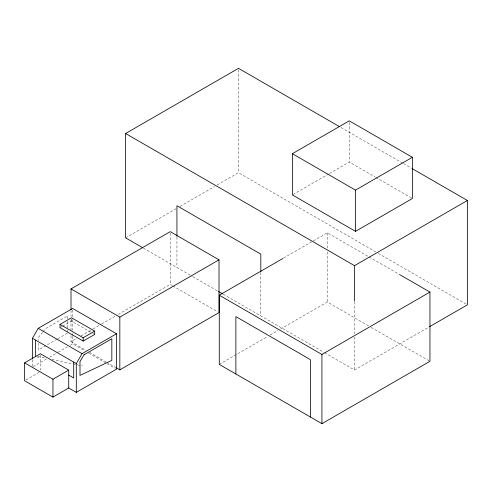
<?xml version="1.0" encoding="UTF-8"?>
<svg xmlns="http://www.w3.org/2000/svg" width="492" height="492" viewBox="0 0 492 492"><rect width="100%" height="100%" fill="white"/><g stroke="black" fill="none" stroke-linecap="round" stroke-linejoin="round"><path stroke-width="0.37" stroke-dasharray="2.46 1.84" d="M42.576 332.241L38.517 337.407L38.517 340.347M43.025 331.669L45.276 328.797L67.748 315.827L67.748 320.31M125.595 237.851L176.068 208.713M180.054 206.412L214.586 186.474M217.236 184.943L238.491 172.674L377.567 252.968M60.006 327.697L61.924 326.59M62.564 326.221L71.512 321.055L92.029 332.906M293.029 194.531L328.748 173.904M329.412 173.522L349.252 162.065L375.168 177.028M57.121 339.154L38.517 349.892L38.517 343.281M57.785 338.773L67.748 333.016M71.014 335.556L71.014 341.676L77.01 338.213M81.002 335.907L92.318 329.376M92.982 328.988L100.971 324.376M101.641 323.994L115.62 315.919M118.283 314.388L170.207 284.407L172.182 285.551M33.105 366.669L46.943 358.68M49.575 357.161L57.484 352.592M58.142 352.211L67.367 346.885M70.005 345.366L72.638 343.846L84.599 350.747M25.916 379.984L39.071 372.395M283.558 258.079L312.715 241.246M313.379 240.859L327.297 232.827L368.354 256.535M219.272 364.406L267.494 336.559M270.139 335.034L278.066 330.458M280.711 328.933L327.297 302.033L368.52 325.833M324.585 352.739L354.511 370.015L428.944 327.039M37.816 356.442L45.233 358.016M51.912 359.437L82.318 365.882M340.968 127.496L402.85 163.227M403.52 163.608L411.503 168.221M375.833 177.409L411.712 198.128M378.231 253.355L467.4 304.837M369.018 256.916L398.821 274.118M371.183 327.371L429.947 361.3M143.369 248.109L192.126 276.264M192.79 276.645L217.888 291.135M223.171 294.185L323.921 352.352M172.846 285.932L217.704 311.83M92.693 333.287L94.679 334.431M71.014 341.676L86.192 350.433M89.489 352.34L105.983 361.86M106.641 362.241L115.872 367.573M88.591 353.053L106.53 363.41M107.195 363.797L115.171 368.397M36.789 356.663L40.381 358.736M354.511 301.731L354.511 333.951M354.511 337.02L354.511 370.015M349.252 122.379L349.252 162.065M327.297 232.827L327.297 248.798M327.297 251.836L327.297 302.033M260.822 272.457L260.822 315.919M238.491 69.864L238.491 172.674M176.935 236.99L176.935 267.488M170.207 233.183L170.207 284.407M72.638 309.966L72.638 319.001M72.638 319.751L72.638 330.292M72.638 333.305L72.638 335.562M72.638 336.313L72.638 343.846M71.512 319.068L71.512 321.055M71.014 310.329L71.014 316.442M71.014 319.499L71.014 330.968M67.748 321.061L67.748 329.283M67.748 330.027L67.748 332.272M40.381 355.169L40.381 370.113M32.447 359.48L32.447 366.294"/><path stroke-width="0.74" d="M32.447 358.723L32.447 338.287L38.185 328.349L72.638 308.459L116.499 333.779L116.499 369.166L76.303 392.37L68.732 388.003L52.951 397.112L24.6 380.747L24.6 362.856L40.381 353.742L68.732 370.113L68.732 388.003M76.303 392.37L76.303 363.613L82.041 353.674L116.499 333.779M142.711 247.734L125.595 237.851L125.595 133.51L238.491 68.333L339.634 126.727M292.371 153.695L349.252 120.847L412.376 157.292L412.376 198.51L355.488 231.351L292.371 194.912L292.371 153.695L355.488 190.133L412.376 157.292M71.014 309.56L71.014 288.921L170.207 231.652L219.02 259.837L219.02 312.592L119.833 369.855L116.536 367.954M60.006 324.388L71.512 317.746L94.679 331.116L94.679 334.431L83.173 341.073L60.006 327.697L60.006 324.388L83.173 337.758L94.679 331.116M71.014 288.921L119.833 317.1L219.02 259.837M24.6 362.856L52.951 379.227L68.732 370.113M399.486 274.505L429.947 292.088L429.947 361.3L321.922 423.667L219.272 364.406L219.272 295.194L282.894 258.46M125.595 133.51L354.511 265.668L467.4 200.49L467.4 304.837L429.608 326.651M219.272 295.194L321.922 354.461L429.947 292.088M412.167 168.602L467.4 200.49M218.546 291.516L222.513 293.804M38.185 328.349L82.041 353.674M32.447 338.287L76.303 363.613M68.732 375.107L73.702 377.973L73.702 362.112M355.488 190.133L355.488 231.351M354.511 265.668L354.511 300.963M321.922 354.461L321.922 423.667M310.409 417.025L310.409 359.646L235.877 316.614L235.877 373.994M260.822 271.695L260.822 254.161L176.935 205.73L176.935 236.228M119.833 317.1L119.833 369.855M83.173 337.758L83.173 341.073M52.951 379.227L52.951 397.112M35.596 340.107L35.596 355.974M84.07 354.775L79.993 361.479L79.993 375.421L111.838 360.384L111.838 338.742L84.07 354.775"/></g></svg>
